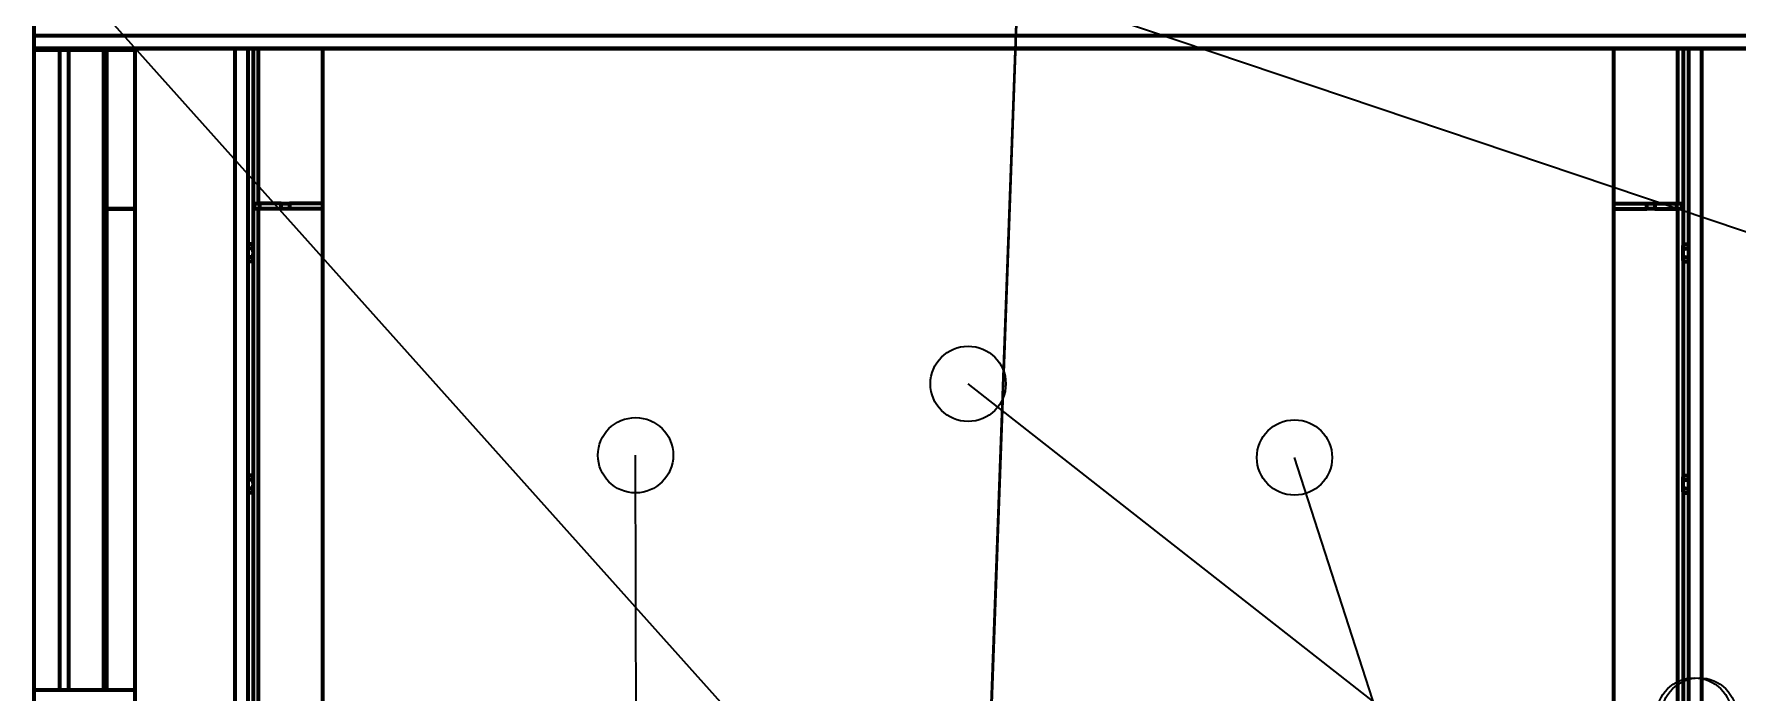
# Model space of a CAD drawing. Header units: millimetres. Extents: x 0 to 594, y 0 to 420.
# Drawn here: x 44.68 to 76.35, y 292.4 to 304.65 of the extents above; entities that cross this region are included whole.
import ezdxf

# ---------------------------------------------------------------- set-up
doc = ezdxf.new("R2010")
doc.units = ezdxf.units.MM

msp = doc.modelspace()

# ---------------------------------------------------------------- linework, layer by layer
at = {"color": 1, "lineweight": 70}
for p, q in [((44.68, 285.38), (44.68, 322.38)), ((79.4, 304.62), (44.68, 304.62)), ((44.68, 304.38), (79.4, 304.38)), ((79.4, 304.38), (44.68, 304.38)), ((46.55, 304.35), (44.68, 304.35)), ((45.158, 292.45), (45.158, 304.35)), ((45.323, 292.45), (45.323, 304.35)), ((45.975, 292.45), (45.975, 304.35)), ((46.016, 292.45), (46.016, 304.35)), ((46.033, 292.45), (46.033, 304.35)), ((46.55, 304.38), (46.55, 285.38)), ((48.41, 304.38), (48.41, 285.335)), ((48.65, 304.38), (48.65, 285.153)), ((48.75, 304.38), (48.75, 300.72)), ((48.85, 301.5), (48.85, 304.38)), ((50.04, 304.38), (50.04, 287.48)), ((74.04, 287.48), (74.04, 304.38)), ((75.23, 301.5), (75.23, 304.38)), ((75.33, 304.38), (75.33, 300.72)), ((75.43, 304.38), (75.43, 285.153)), ((75.67, 304.38), (75.67, 285.335)), ((48.77, 301.4), (48.77, 301.5)), ((48.77, 301.5), (48.771, 301.5)), ((48.77, 301.5), (48.77, 301.4)), ((48.771, 301.5), (48.773, 301.5)), ((48.773, 301.5), (48.776, 301.5)), ((48.776, 301.5), (48.78, 301.5)), ((48.78, 301.5), (48.785, 301.5)), ((48.785, 301.5), (48.792, 301.5)), ((48.792, 301.5), (48.799, 301.5)), ((48.799, 301.5), (48.808, 301.5)), ((48.808, 301.5), (48.817, 301.5)), ((48.817, 301.5), (48.827, 301.5)), ((48.827, 301.5), (48.837, 301.5)), ((48.837, 301.5), (48.848, 301.5)), ((48.848, 301.5), (48.859, 301.5)), ((48.859, 301.5), (48.87, 301.5)), ((49.275, 301.5), (48.87, 301.5)), ((48.87, 301.5), (48.87, 301.4)), ((49.275, 301.5), (49.287, 301.5)), ((49.275, 301.4), (49.275, 301.5)), ((49.287, 301.5), (49.3, 301.5)), ((49.3, 301.5), (49.312, 301.5)), ((49.312, 301.5), (49.324, 301.5)), ((49.324, 301.5), (49.336, 301.5)), ((49.336, 301.5), (49.348, 301.5)), ((49.348, 301.5), (49.359, 301.5)), ((49.359, 301.5), (49.37, 301.5)), ((49.37, 301.5), (49.381, 301.5)), ((49.381, 301.5), (49.391, 301.5)), ((49.391, 301.5), (49.401, 301.5)), ((49.401, 301.5), (49.411, 301.5)), ((49.411, 301.5), (49.42, 301.5)), ((49.42, 301.5), (49.428, 301.5)), ((49.466, 301.5), (49.428, 301.5)), ((49.428, 301.5), (49.428, 301.4)), ((49.505, 301.5), (49.466, 301.5)), ((49.545, 301.5), (49.505, 301.5)), ((49.585, 301.5), (49.545, 301.5)), ((49.627, 301.5), (49.585, 301.5)), ((49.67, 301.5), (49.627, 301.5)), ((49.713, 301.5), (49.67, 301.5)), ((49.757, 301.5), (49.713, 301.5)), ((49.803, 301.5), (49.757, 301.5)), ((49.849, 301.5), (49.803, 301.5)), ((49.895, 301.5), (49.849, 301.5)), ((49.943, 301.5), (49.895, 301.5)), ((49.991, 301.5), (49.943, 301.5)), ((50.04, 301.5), (49.991, 301.5)), ((74.04, 301.5), (74.089, 301.5)), ((74.089, 301.5), (74.137, 301.5)), ((74.137, 301.5), (74.185, 301.5)), ((74.185, 301.5), (74.231, 301.5)), ((74.231, 301.5), (74.277, 301.5)), ((74.277, 301.5), (74.323, 301.5)), ((74.323, 301.5), (74.367, 301.5)), ((74.367, 301.5), (74.41, 301.5)), ((74.41, 301.5), (74.453, 301.5)), ((74.453, 301.5), (74.495, 301.5)), ((74.495, 301.5), (74.535, 301.5)), ((74.535, 301.5), (74.575, 301.5)), ((74.575, 301.5), (74.614, 301.5)), ((74.614, 301.5), (74.652, 301.5)), ((74.652, 301.5), (74.66, 301.5)), ((74.652, 301.4), (74.652, 301.5)), ((74.66, 301.5), (74.669, 301.5)), ((74.669, 301.5), (74.679, 301.5)), ((74.679, 301.5), (74.689, 301.5)), ((74.689, 301.5), (74.699, 301.5)), ((74.699, 301.5), (74.71, 301.5)), ((74.71, 301.5), (74.721, 301.5)), ((74.721, 301.5), (74.732, 301.5)), ((74.732, 301.5), (74.744, 301.5)), ((74.744, 301.5), (74.756, 301.5)), ((74.756, 301.5), (74.768, 301.5)), ((74.768, 301.5), (74.78, 301.5)), ((74.78, 301.5), (74.793, 301.5)), ((74.793, 301.5), (74.805, 301.5)), ((74.805, 301.5), (75.21, 301.5)), ((74.805, 301.5), (74.805, 301.4)), ((75.21, 301.5), (75.221, 301.5)), ((75.21, 301.4), (75.21, 301.5)), ((75.221, 301.5), (75.232, 301.5)), ((75.232, 301.5), (75.243, 301.5)), ((75.243, 301.5), (75.253, 301.5)), ((75.253, 301.5), (75.263, 301.5)), ((75.263, 301.5), (75.272, 301.5)), ((75.272, 301.5), (75.281, 301.5)), ((75.281, 301.5), (75.288, 301.5)), ((75.288, 301.5), (75.295, 301.5)), ((75.295, 301.5), (75.3, 301.5)), ((75.3, 301.5), (75.304, 301.5)), ((75.304, 301.5), (75.307, 301.5)), ((75.307, 301.5), (75.309, 301.5)), ((75.309, 301.5), (75.31, 301.5)), ((75.31, 301.5), (75.31, 301.4)), ((75.31, 301.4), (75.31, 301.5)), ((46.55, 301.4), (46.033, 301.4)), ((46.033, 301.4), (46.55, 301.4)), ((48.771, 301.4), (48.77, 301.4)), ((48.773, 301.4), (48.771, 301.4)), ((48.776, 301.4), (48.773, 301.4)), ((48.78, 301.4), (48.776, 301.4)), ((48.785, 301.4), (48.78, 301.4)), ((48.792, 301.4), (48.785, 301.4)), ((48.799, 301.4), (48.792, 301.4)), ((48.808, 301.4), (48.799, 301.4)), ((48.817, 301.4), (48.808, 301.4)), ((48.827, 301.4), (48.817, 301.4)), ((48.837, 301.4), (48.827, 301.4)), ((48.848, 301.4), (48.837, 301.4)), ((48.859, 301.4), (48.848, 301.4)), ((48.85, 289.5), (48.85, 301.4)), ((48.87, 301.4), (48.859, 301.4)), ((49.275, 301.4), (48.87, 301.4)), ((49.287, 301.4), (49.275, 301.4)), ((49.3, 301.4), (49.287, 301.4)), ((49.312, 301.4), (49.3, 301.4)), ((49.324, 301.4), (49.312, 301.4)), ((49.336, 301.4), (49.324, 301.4)), ((49.348, 301.4), (49.336, 301.4)), ((49.359, 301.4), (49.348, 301.4)), ((49.37, 301.4), (49.359, 301.4)), ((49.381, 301.4), (49.37, 301.4)), ((49.391, 301.4), (49.381, 301.4)), ((49.401, 301.4), (49.391, 301.4)), ((49.411, 301.4), (49.401, 301.4)), ((49.42, 301.4), (49.411, 301.4)), ((49.428, 301.4), (49.42, 301.4)), ((49.466, 301.4), (49.428, 301.4)), ((49.505, 301.4), (49.466, 301.4)), ((49.545, 301.4), (49.505, 301.4)), ((49.585, 301.4), (49.545, 301.4)), ((49.627, 301.4), (49.585, 301.4)), ((49.67, 301.4), (49.627, 301.4)), ((49.713, 301.4), (49.67, 301.4)), ((49.757, 301.4), (49.713, 301.4)), ((49.803, 301.4), (49.757, 301.4)), ((49.849, 301.4), (49.803, 301.4)), ((49.895, 301.4), (49.849, 301.4)), ((49.943, 301.4), (49.895, 301.4)), ((49.991, 301.4), (49.943, 301.4)), ((50.04, 301.4), (49.991, 301.4)), ((74.04, 301.4), (74.089, 301.4)), ((74.089, 301.4), (74.137, 301.4)), ((74.137, 301.4), (74.185, 301.4)), ((74.185, 301.4), (74.231, 301.4)), ((74.231, 301.4), (74.277, 301.4)), ((74.277, 301.4), (74.323, 301.4)), ((74.323, 301.4), (74.367, 301.4)), ((74.367, 301.4), (74.41, 301.4)), ((74.41, 301.4), (74.453, 301.4)), ((74.453, 301.4), (74.495, 301.4)), ((74.495, 301.4), (74.535, 301.4)), ((74.535, 301.4), (74.575, 301.4)), ((74.575, 301.4), (74.614, 301.4)), ((74.614, 301.4), (74.652, 301.4)), ((74.66, 301.4), (74.652, 301.4)), ((74.669, 301.4), (74.66, 301.4)), ((74.679, 301.4), (74.669, 301.4)), ((74.689, 301.4), (74.679, 301.4)), ((74.699, 301.4), (74.689, 301.4)), ((74.71, 301.4), (74.699, 301.4)), ((74.721, 301.4), (74.71, 301.4)), ((74.732, 301.4), (74.721, 301.4)), ((74.744, 301.4), (74.732, 301.4)), ((74.756, 301.4), (74.744, 301.4)), ((74.768, 301.4), (74.756, 301.4)), ((74.78, 301.4), (74.768, 301.4)), ((74.793, 301.4), (74.78, 301.4)), ((74.805, 301.4), (74.793, 301.4)), ((74.805, 301.4), (75.21, 301.4)), ((75.221, 301.4), (75.21, 301.4)), ((75.232, 301.4), (75.221, 301.4)), ((75.23, 289.5), (75.23, 301.4)), ((75.243, 301.4), (75.232, 301.4)), ((75.253, 301.4), (75.243, 301.4)), ((75.263, 301.4), (75.253, 301.4)), ((75.272, 301.4), (75.263, 301.4)), ((75.281, 301.4), (75.272, 301.4)), ((75.288, 301.4), (75.281, 301.4)), ((75.295, 301.4), (75.288, 301.4)), ((75.3, 301.4), (75.295, 301.4)), ((75.304, 301.4), (75.3, 301.4)), ((75.307, 301.4), (75.304, 301.4)), ((75.309, 301.4), (75.307, 301.4)), ((75.31, 301.4), (75.309, 301.4)), ((48.737, 300.742), (48.65, 300.742)), ((48.737, 300.661), (48.65, 300.661)), ((48.737, 300.742), (48.747, 300.721)), ((48.757, 300.707), (48.737, 300.742)), ((48.757, 300.707), (48.737, 300.742)), ((48.747, 300.683), (48.737, 300.661)), ((48.737, 300.661), (48.747, 300.619)), ((48.747, 300.542), (48.737, 300.5)), ((48.747, 300.721), (48.75, 300.702)), ((48.75, 300.702), (48.747, 300.683)), ((48.747, 300.619), (48.75, 300.58)), ((48.75, 300.58), (48.747, 300.542)), ((48.757, 300.706), (48.757, 300.707)), ((48.757, 300.702), (48.757, 300.706)), ((48.757, 300.695), (48.757, 300.702)), ((48.757, 300.685), (48.757, 300.695)), ((48.757, 300.674), (48.757, 300.685)), ((48.757, 300.66), (48.757, 300.674)), ((48.757, 300.644), (48.757, 300.66)), ((48.757, 300.627), (48.757, 300.644)), ((48.757, 300.609), (48.757, 300.627)), ((48.757, 300.59), (48.757, 300.609)), ((48.757, 300.571), (48.757, 300.59)), ((48.757, 300.552), (48.757, 300.571)), ((48.757, 300.534), (48.757, 300.552)), ((48.757, 300.517), (48.757, 300.534)), ((75.323, 300.707), (75.343, 300.742)), ((75.323, 300.707), (75.343, 300.742)), ((75.323, 300.707), (75.323, 300.706)), ((75.323, 300.706), (75.323, 300.702)), ((75.323, 300.702), (75.323, 300.695)), ((75.323, 300.695), (75.323, 300.685)), ((75.323, 300.685), (75.323, 300.674)), ((75.323, 300.674), (75.323, 300.66)), ((75.323, 300.66), (75.323, 300.644)), ((75.323, 300.644), (75.323, 300.627)), ((75.323, 300.627), (75.323, 300.609)), ((75.323, 300.609), (75.323, 300.59)), ((75.323, 300.59), (75.323, 300.571)), ((75.323, 300.571), (75.323, 300.552)), ((75.323, 300.552), (75.323, 300.534)), ((75.323, 300.534), (75.323, 300.517)), ((75.33, 300.702), (75.333, 300.721)), ((75.333, 300.683), (75.33, 300.702)), ((75.33, 300.58), (75.333, 300.619)), ((75.333, 300.542), (75.33, 300.58)), ((75.333, 300.721), (75.343, 300.742)), ((75.343, 300.661), (75.333, 300.683)), ((75.333, 300.619), (75.343, 300.661)), ((75.343, 300.5), (75.333, 300.542)), ((75.343, 300.742), (75.43, 300.742)), ((75.343, 300.661), (75.43, 300.661)), ((48.737, 300.5), (48.65, 300.5)), ((48.737, 300.419), (48.65, 300.419)), ((48.737, 300.5), (48.747, 300.478)), ((48.757, 300.453), (48.737, 300.419)), ((48.747, 300.44), (48.737, 300.419)), ((48.747, 300.478), (48.75, 300.459)), ((48.75, 300.459), (48.747, 300.44)), ((48.75, 300.441), (48.75, 296.42)), ((48.757, 300.509), (48.757, 300.517)), ((48.757, 300.501), (48.757, 300.509)), ((48.757, 300.494), (48.757, 300.501)), ((48.757, 300.487), (48.757, 300.494)), ((48.757, 300.481), (48.757, 300.487)), ((48.757, 300.476), (48.757, 300.481)), ((48.757, 300.47), (48.757, 300.476)), ((48.757, 300.466), (48.757, 300.47)), ((48.757, 300.462), (48.757, 300.466)), ((48.757, 300.459), (48.757, 300.462)), ((48.757, 300.457), (48.757, 300.459)), ((48.757, 300.455), (48.757, 300.457)), ((48.757, 300.454), (48.757, 300.455)), ((48.757, 300.453), (48.757, 300.454)), ((75.323, 300.517), (75.323, 300.509)), ((75.323, 300.509), (75.323, 300.501)), ((75.323, 300.501), (75.323, 300.494)), ((75.323, 300.494), (75.323, 300.487)), ((75.323, 300.487), (75.323, 300.481)), ((75.323, 300.481), (75.323, 300.476)), ((75.323, 300.476), (75.323, 300.47)), ((75.323, 300.47), (75.323, 300.466)), ((75.323, 300.466), (75.323, 300.462)), ((75.323, 300.462), (75.323, 300.459)), ((75.323, 300.459), (75.323, 300.457)), ((75.323, 300.457), (75.323, 300.455)), ((75.323, 300.455), (75.323, 300.454)), ((75.323, 300.454), (75.323, 300.453)), ((75.323, 300.453), (75.343, 300.419)), ((75.33, 300.459), (75.333, 300.478)), ((75.333, 300.44), (75.33, 300.459)), ((75.33, 300.441), (75.33, 296.42)), ((75.333, 300.478), (75.343, 300.5)), ((75.343, 300.419), (75.333, 300.44)), ((75.343, 300.5), (75.43, 300.5)), ((75.343, 300.419), (75.43, 300.419)), ((48.737, 296.442), (48.65, 296.442)), ((48.737, 296.442), (48.747, 296.421)), ((48.757, 296.407), (48.737, 296.442)), ((48.757, 296.407), (48.737, 296.442)), ((48.747, 296.421), (48.75, 296.402)), ((75.323, 296.407), (75.343, 296.442)), ((75.33, 296.402), (75.333, 296.421)), ((75.333, 296.421), (75.343, 296.442)), ((75.343, 296.442), (75.43, 296.442)), ((48.737, 296.361), (48.65, 296.361)), ((48.737, 296.2), (48.65, 296.2)), ((48.737, 296.119), (48.65, 296.119)), ((48.747, 296.383), (48.737, 296.361)), ((48.737, 296.361), (48.747, 296.319)), ((48.747, 296.242), (48.737, 296.2)), ((48.737, 296.2), (48.747, 296.178)), ((48.757, 296.153), (48.737, 296.119)), ((48.757, 296.153), (48.737, 296.119)), ((48.747, 296.14), (48.737, 296.119)), ((48.75, 296.402), (48.747, 296.383)), ((48.747, 296.319), (48.75, 296.28)), ((48.75, 296.28), (48.747, 296.242)), ((48.747, 296.178), (48.75, 296.159)), ((48.75, 296.159), (48.747, 296.14)), ((48.75, 296.141), (48.75, 292.12)), ((48.757, 296.406), (48.757, 296.407)), ((48.757, 296.402), (48.757, 296.406)), ((48.757, 296.395), (48.757, 296.402)), ((48.757, 296.385), (48.757, 296.395)), ((48.757, 296.374), (48.757, 296.385)), ((48.757, 296.36), (48.757, 296.374)), ((48.757, 296.344), (48.757, 296.36)), ((48.757, 296.327), (48.757, 296.344)), ((48.757, 296.309), (48.757, 296.327)), ((48.757, 296.29), (48.757, 296.309)), ((48.757, 296.271), (48.757, 296.29)), ((48.757, 296.252), (48.757, 296.271)), ((48.757, 296.234), (48.757, 296.252)), ((48.757, 296.217), (48.757, 296.234)), ((48.757, 296.209), (48.757, 296.217)), ((48.757, 296.201), (48.757, 296.209)), ((48.757, 296.194), (48.757, 296.201)), ((48.757, 296.187), (48.757, 296.194)), ((48.757, 296.181), (48.757, 296.187)), ((48.757, 296.176), (48.757, 296.181)), ((48.757, 296.17), (48.757, 296.176)), ((48.757, 296.166), (48.757, 296.17)), ((48.757, 296.162), (48.757, 296.166)), ((48.757, 296.159), (48.757, 296.162)), ((48.757, 296.157), (48.757, 296.159)), ((48.757, 296.155), (48.757, 296.157)), ((48.757, 296.154), (48.757, 296.155)), ((48.757, 296.153), (48.757, 296.154)), ((75.323, 296.407), (75.323, 296.406)), ((75.323, 296.406), (75.323, 296.402)), ((75.323, 296.402), (75.323, 296.395)), ((75.323, 296.395), (75.323, 296.385)), ((75.323, 296.385), (75.323, 296.374)), ((75.323, 296.374), (75.323, 296.36)), ((75.323, 296.36), (75.323, 296.344)), ((75.323, 296.344), (75.323, 296.327)), ((75.323, 296.327), (75.323, 296.309)), ((75.323, 296.309), (75.323, 296.29)), ((75.323, 296.29), (75.323, 296.271)), ((75.323, 296.271), (75.323, 296.252)), ((75.323, 296.252), (75.323, 296.234)), ((75.323, 296.234), (75.323, 296.217)), ((75.323, 296.217), (75.323, 296.209)), ((75.323, 296.209), (75.323, 296.201)), ((75.323, 296.201), (75.323, 296.194)), ((75.323, 296.194), (75.323, 296.187)), ((75.323, 296.187), (75.323, 296.181)), ((75.323, 296.181), (75.323, 296.176)), ((75.323, 296.176), (75.323, 296.17)), ((75.323, 296.17), (75.323, 296.166)), ((75.323, 296.166), (75.323, 296.162)), ((75.323, 296.162), (75.323, 296.159)), ((75.323, 296.159), (75.323, 296.157)), ((75.323, 296.157), (75.323, 296.155)), ((75.323, 296.155), (75.323, 296.154)), ((75.323, 296.154), (75.323, 296.153)), ((75.323, 296.153), (75.343, 296.119)), ((75.333, 296.383), (75.33, 296.402)), ((75.33, 296.28), (75.333, 296.319)), ((75.333, 296.242), (75.33, 296.28)), ((75.33, 296.159), (75.333, 296.178)), ((75.333, 296.14), (75.33, 296.159)), ((75.33, 296.141), (75.33, 292.12)), ((75.343, 296.361), (75.333, 296.383)), ((75.333, 296.319), (75.343, 296.361)), ((75.343, 296.2), (75.333, 296.242)), ((75.333, 296.178), (75.343, 296.2)), ((75.343, 296.119), (75.333, 296.14)), ((75.343, 296.361), (75.43, 296.361)), ((75.343, 296.2), (75.43, 296.2)), ((75.343, 296.119), (75.43, 296.119)), ((46.55, 292.45), (44.68, 292.45))]:
    msp.add_line(p, q, dxfattribs=at)
at = {"color": 7, "lineweight": 35}
for p, q in [((95.725, 249.446), (44.78, 306.38)), ((60.673, 243.443), (62.968, 305.801)), ((61.511, 265.427), (62.98, 305.8)), ((100.455, 292.9), (62.17, 305.8)), ((122.173, 251.021), (62.04, 298.148)), ((55.997, 234.42), (55.86, 296.82)), ((83.586, 248.813), (68.107, 296.777))]:
    msp.add_line(p, q, dxfattribs=at)
for centre in [(62.04, 298.148), (55.86, 296.82), (68.107, 296.777), (75.535, 291.98), (75.626, 291.98)]:
    msp.add_circle(centre, 0.7, dxfattribs=at)

doc.saveas('drawing.dxf')
